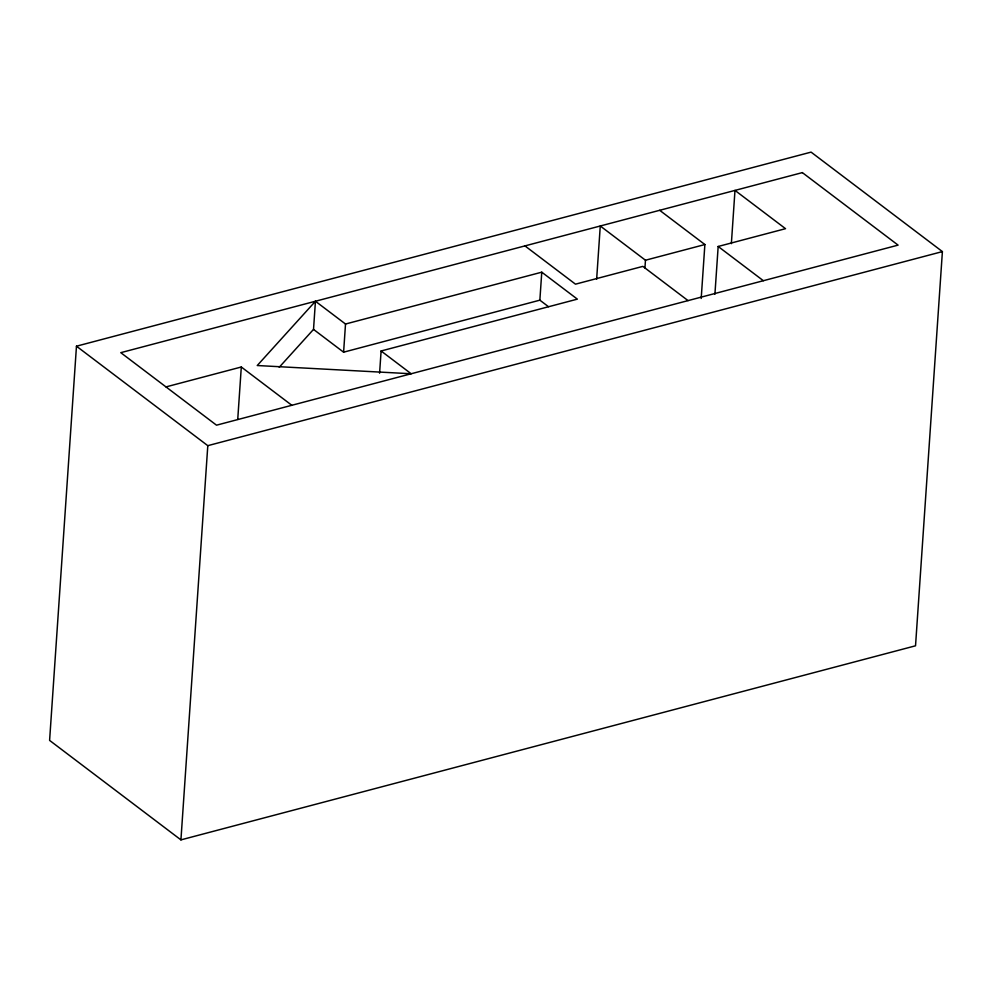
<?xml version="1.0" encoding="UTF-8"?>
<svg xmlns="http://www.w3.org/2000/svg" width="992" height="992" viewBox="0 0 992 992"><rect width="100%" height="100%" fill="white"/><g stroke="black" fill="none" stroke-linecap="round" stroke-linejoin="round"><path stroke-width="1.49" d="M76.471 346.196L49.6 740.404L180.928 839.877L915.529 645.804L942.4 251.596L811.072 152.123L76.471 346.196L207.799 445.668L942.4 251.596M180.928 839.877L207.799 445.668M237.733 419.405L241.304 367.003L165.986 386.905M279.223 367.276L313.522 329.394L315.444 301.246L345.514 324.024L541.768 272.18L577.356 299.138L381.102 350.982L379.589 373.215M548.452 306.664L539.859 300.167L343.604 352.185L345.514 324.024M539.859 300.167L541.768 272.18M596.638 279.26L600.272 225.99L645.47 260.226L704.878 244.54L701.195 298.468M644.936 267.939L645.47 260.226M714.91 294.252L718.171 246.475L785.528 228.681L734.985 190.402L731.364 243.672M315.444 301.246L257.238 365.527L411.184 373.761L381.102 350.982M718.171 246.475L763.369 280.711M659.68 210.304L704.878 244.54M688.051 300.613L642.853 266.377L575.484 284.171L524.954 245.892M313.522 329.394L343.604 352.185M241.304 367.003L291.834 405.294M802.354 172.608L120.788 352.668L216.516 425.184L898.082 245.123L802.354 172.608"/></g></svg>
